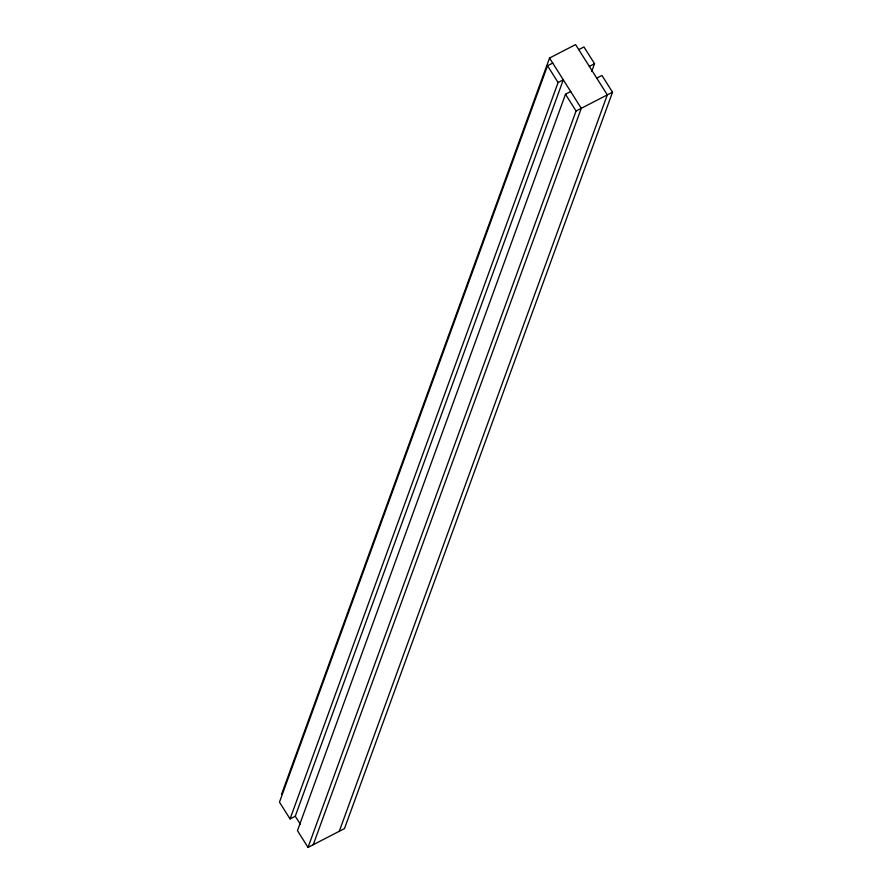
<?xml version="1.0" encoding="UTF-8"?>
<svg xmlns="http://www.w3.org/2000/svg" width="892" height="892" viewBox="0 0 892 892"><rect width="100%" height="100%" fill="white"/><g stroke="black" fill="none" stroke-linecap="round" stroke-linejoin="round"><path stroke-width="1.34" d="M281.504 794.438L549.539 58.036L575.574 44.6L607.318 94.875L339.283 831.277M552.717 63.064L547.51 65.752L279.475 802.153L290.056 818.912L295.263 816.225L563.298 79.823L558.091 82.51L290.056 818.912M570.702 91.553L565.495 94.24L297.46 830.642L308.041 847.4L344.49 828.59L612.525 92.188L601.944 75.43L596.737 78.117M308.041 847.4L576.076 110.998L612.525 92.188M591.675 71.55L594.54 63.7L583.959 46.941L578.752 49.629M313.248 844.713L581.283 108.311L549.539 58.036M589.333 66.387L594.54 63.7M547.51 65.752L558.091 82.51M565.495 94.24L576.076 110.998M295.263 816.225L300.448 824.431"/></g></svg>
